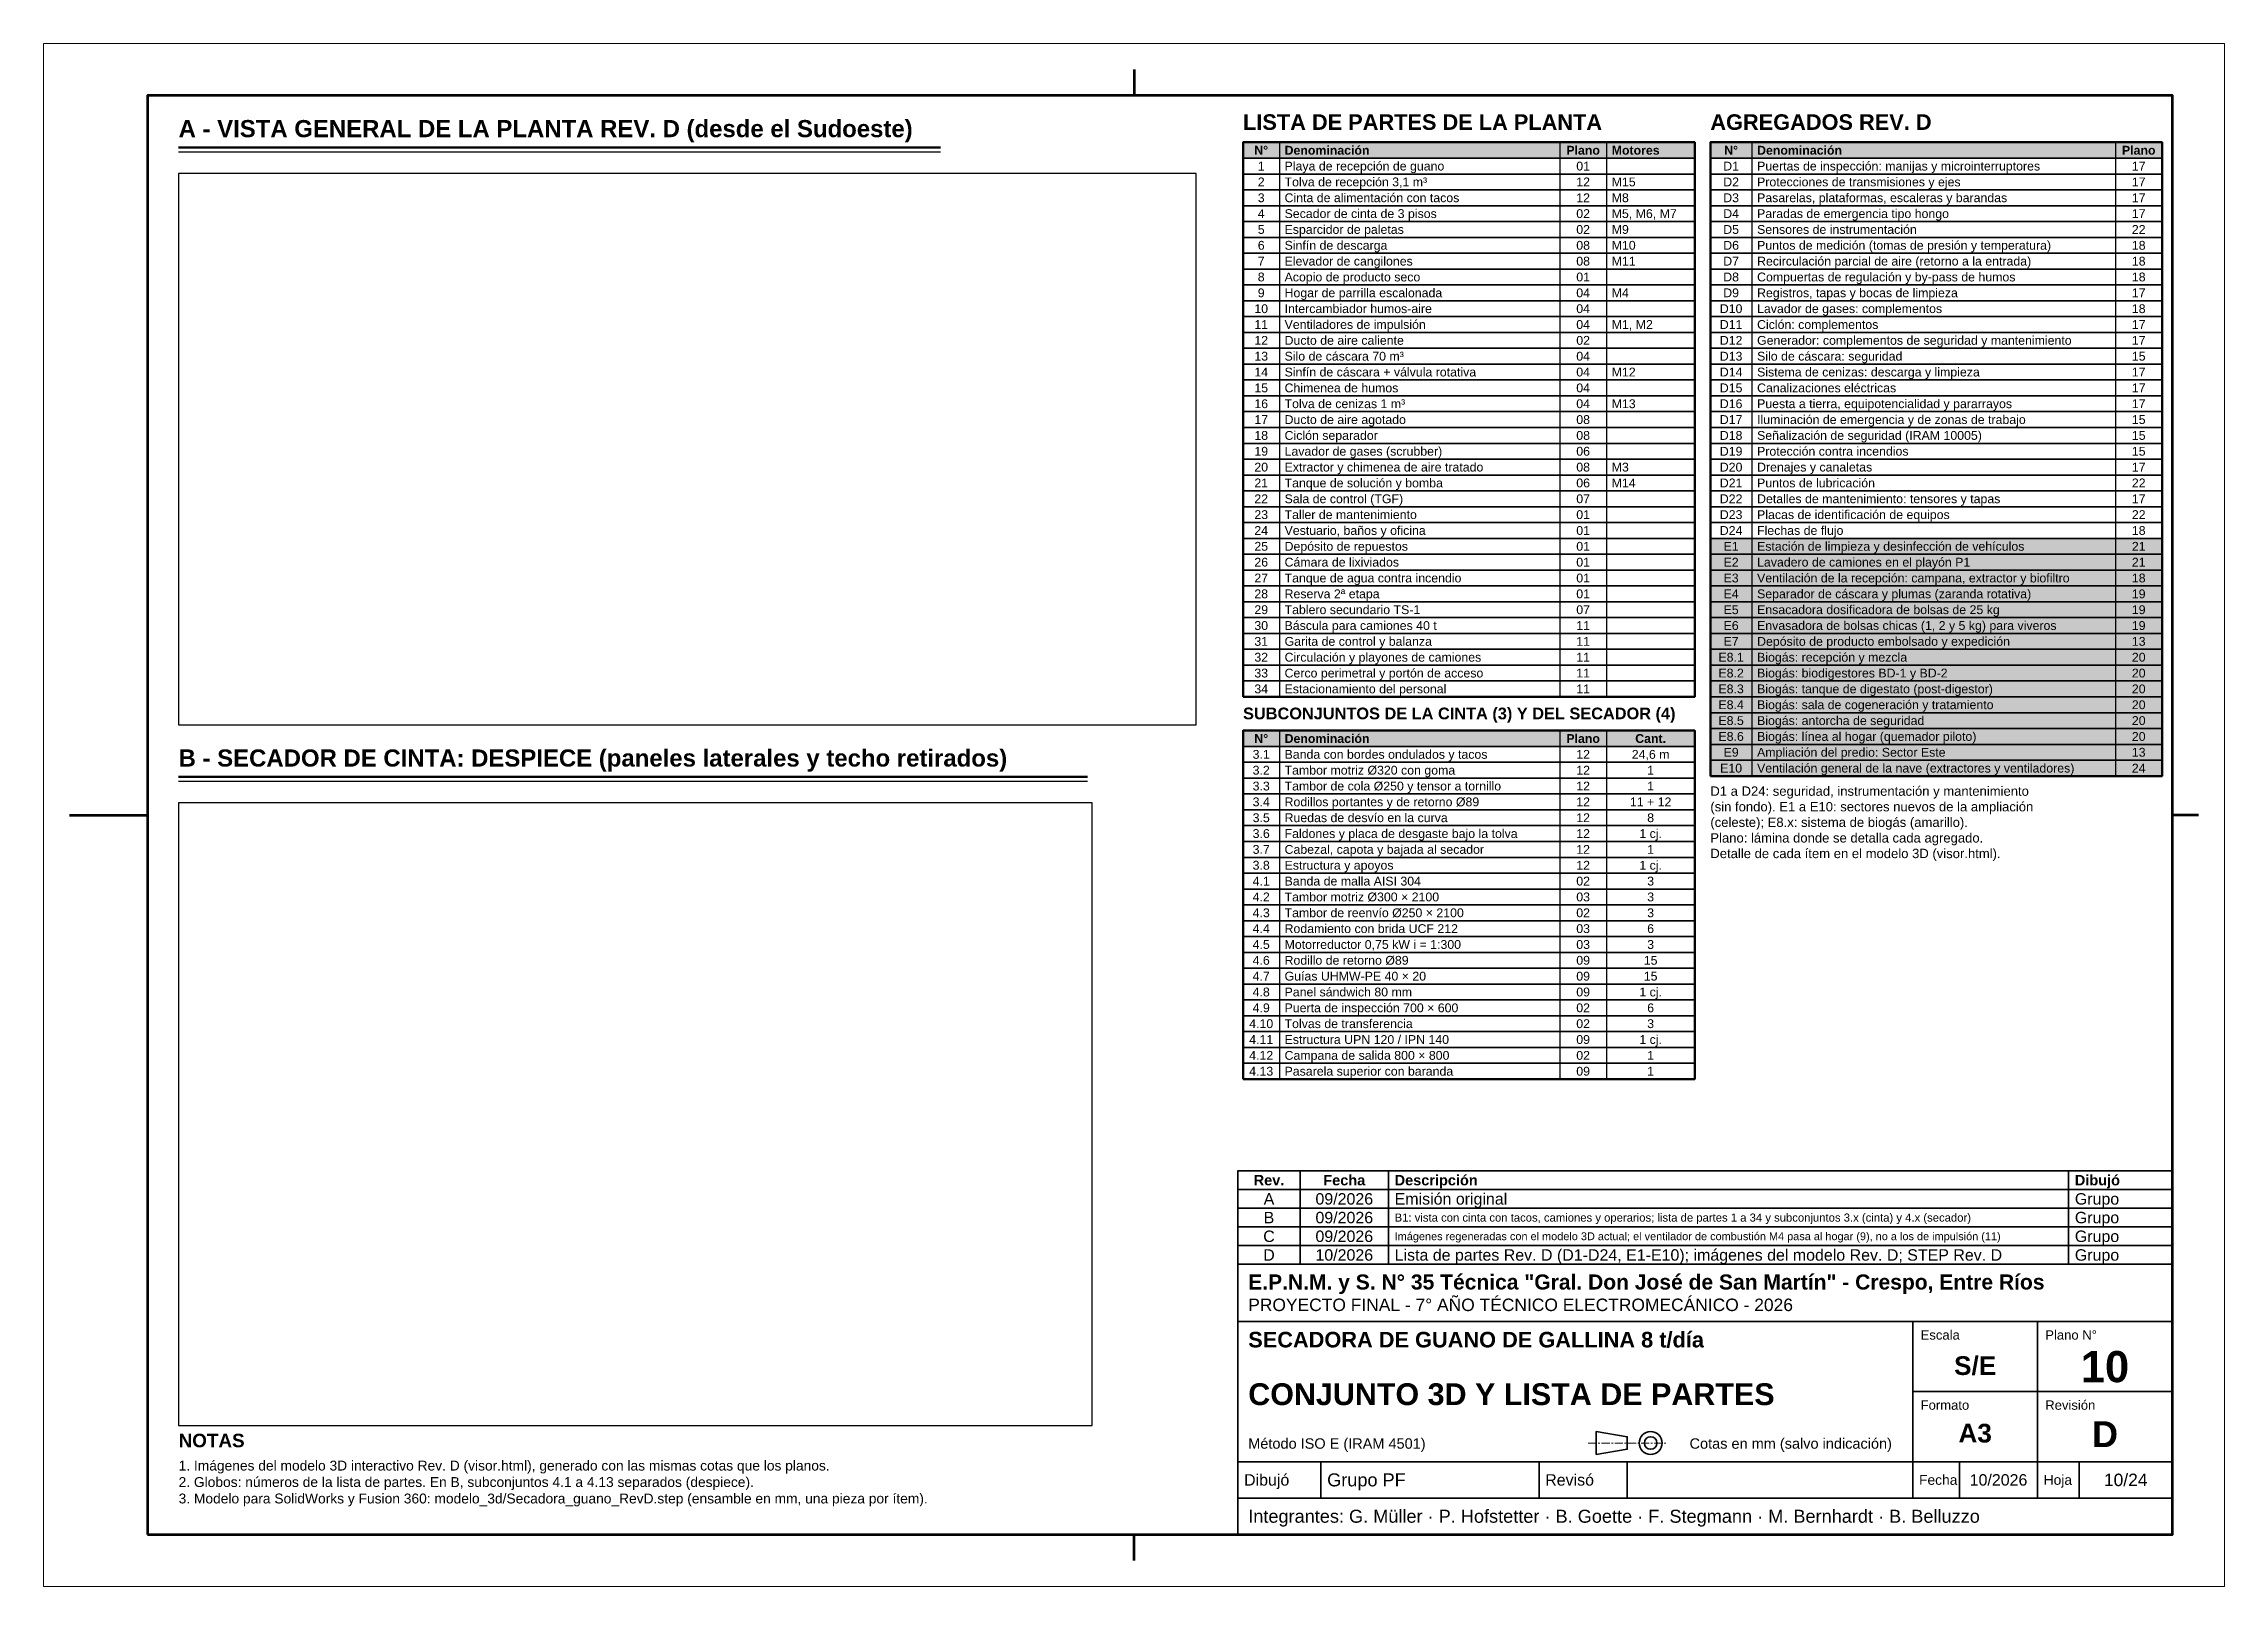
# Model space of a CAD drawing. Header units: millimetres. Extents: x 0 to 420, y 0 to 297.
import ezdxf
from ezdxf.enums import TextEntityAlignment as Align

# ---------------------------------------------------------------- set-up
doc = ezdxf.new("R2010")
doc.units = ezdxf.units.MM
doc.header["$LTSCALE"] = 0.5
doc.linetypes.add('CENTER', pattern=[5.08, 3.175, -0.635, 0.635, -0.635])
for name, color, linetype, lineweight in [('AUXILIAR', 9, 'CONTINUOUS', 13), ('CONTORNO', 7, 'CONTINUOUS', 50), ('EJES', 1, 'CENTER', 18), ('FINO', 7, 'CONTINUOUS', 25), ('HOJA', 8, 'CONTINUOUS', 13), ('RECUADRO', 7, 'CONTINUOUS', 70), ('RELLENO', 9, 'CONTINUOUS', 13), ('ROTULO', 7, 'CONTINUOUS', 35), ('TEXTO', 7, 'CONTINUOUS', 25)]:
    doc.layers.add(name, color=color, linetype=linetype, lineweight=lineweight)
doc.styles.add('NEGRITA', font='arialbd.ttf')
doc.styles.get("Standard").update_dxf_attribs({"font": 'arial.ttf'})
picture_1 = doc.add_image_def('image1.png', size_in_pixel=(2400, 1300))
picture_2 = doc.add_image_def('image2.png', size_in_pixel=(1380, 940))

msp = doc.modelspace()

# ---------------------------------------------------------------- hatches: boundary and pattern name
at = {"layer": 'RELLENO', "true_color": 0xe2e8ee}
for points in [[(231, 274.95), (318, 274.95), (318, 278), (231, 278)], [(321, 274.95), (408, 274.95), (408, 278), (321, 278)], [(231, 161.7), (318, 161.7), (318, 164.75), (231, 164.75)]]:
    msp.add_hatch(color=7, dxfattribs=at).paths.add_polyline_path(points)
at = {"layer": 'RELLENO', "true_color": 0xe8f2fa}
for points in [[(321, 198.7), (408, 198.7), (408, 201.75), (321, 201.75)], [(321, 195.65), (408, 195.65), (408, 198.7), (321, 198.7)], [(321, 192.6), (408, 192.6), (408, 195.65), (321, 195.65)], [(321, 189.55), (408, 189.55), (408, 192.6), (321, 192.6)], [(321, 186.5), (408, 186.5), (408, 189.55), (321, 189.55)], [(321, 183.45), (408, 183.45), (408, 186.5), (321, 186.5)], [(321, 180.4), (408, 180.4), (408, 183.45), (321, 183.45)], [(321, 159.05), (408, 159.05), (408, 162.1), (321, 162.1)], [(321, 156), (408, 156), (408, 159.05), (321, 159.05)]]:
    msp.add_hatch(color=7, dxfattribs=at).paths.add_polyline_path(points)
at = {"layer": 'RELLENO', "true_color": 0xfff6d6}
for points in [[(321, 177.35), (408, 177.35), (408, 180.4), (321, 180.4)], [(321, 174.3), (408, 174.3), (408, 177.35), (321, 177.35)], [(321, 171.25), (408, 171.25), (408, 174.3), (321, 174.3)], [(321, 168.2), (408, 168.2), (408, 171.25), (321, 171.25)], [(321, 165.15), (408, 165.15), (408, 168.2), (321, 168.2)], [(321, 162.1), (408, 162.1), (408, 165.15), (321, 165.15)]]:
    msp.add_hatch(color=7, dxfattribs=at).paths.add_polyline_path(points)

# ---------------------------------------------------------------- linework, layer by layer
at = {"layer": 'CONTORNO'}
for p, q in [((26, 277), (172.718, 277)), ((26, 155.833), (201.032, 155.833))]:
    msp.add_line(p, q, dxfattribs=at)
for points in [[(231, 171.25), (318, 171.25), (318, 278), (231, 278)], [(321, 156), (408, 156), (408, 278), (321, 278)], [(231, 97.65), (318, 97.65), (318, 164.75), (231, 164.75)]]:
    msp.add_lwpolyline(points, close=True, dxfattribs=at)
at = {"layer": 'EJES'}
msp.add_line((297.5, 27.6), (312.5, 27.6), dxfattribs=at)
at = {"layer": 'FINO'}
for p, q in [((238, 278), (238, 171.25)), ((292, 278), (292, 171.25)), ((301, 278), (301, 171.25)), ((329, 278), (329, 156)), ((399, 278), (399, 156)), ((26, 276.2), (172.718, 276.2)), ((238, 164.75), (238, 97.65)), ((292, 164.75), (292, 97.65)), ((301, 164.75), (301, 97.65)), ((26, 155.033), (201.032, 155.033))]:
    msp.add_line(p, q, dxfattribs=at)
for points in [[(231, 274.95), (318, 274.95), (318, 278), (231, 278)], [(321, 274.95), (408, 274.95), (408, 278), (321, 278)], [(231, 271.9), (318, 271.9), (318, 274.95), (231, 274.95)], [(321, 271.9), (408, 271.9), (408, 274.95), (321, 274.95)], [(26, 165.833), (222, 165.833), (222, 272), (26, 272)], [(231, 268.85), (318, 268.85), (318, 271.9), (231, 271.9)], [(231, 265.8), (318, 265.8), (318, 268.85), (231, 268.85)], [(321, 268.85), (408, 268.85), (408, 271.9), (321, 271.9)], [(321, 265.8), (408, 265.8), (408, 268.85), (321, 268.85)], [(231, 262.75), (318, 262.75), (318, 265.8), (231, 265.8)], [(321, 262.75), (408, 262.75), (408, 265.8), (321, 265.8)], [(231, 259.7), (318, 259.7), (318, 262.75), (231, 262.75)], [(321, 259.7), (408, 259.7), (408, 262.75), (321, 262.75)], [(231, 256.65), (318, 256.65), (318, 259.7), (231, 259.7)], [(231, 253.6), (318, 253.6), (318, 256.65), (231, 256.65)], [(321, 256.65), (408, 256.65), (408, 259.7), (321, 259.7)], [(321, 253.6), (408, 253.6), (408, 256.65), (321, 256.65)], [(231, 250.55), (318, 250.55), (318, 253.6), (231, 253.6)], [(321, 250.55), (408, 250.55), (408, 253.6), (321, 253.6)], [(231, 247.5), (318, 247.5), (318, 250.55), (231, 250.55)], [(321, 247.5), (408, 247.5), (408, 250.55), (321, 250.55)], [(231, 244.45), (318, 244.45), (318, 247.5), (231, 247.5)], [(231, 241.4), (318, 241.4), (318, 244.45), (231, 244.45)], [(321, 244.45), (408, 244.45), (408, 247.5), (321, 247.5)], [(321, 241.4), (408, 241.4), (408, 244.45), (321, 244.45)], [(231, 238.35), (318, 238.35), (318, 241.4), (231, 241.4)], [(321, 238.35), (408, 238.35), (408, 241.4), (321, 241.4)], [(231, 235.3), (318, 235.3), (318, 238.35), (231, 238.35)], [(231, 232.25), (318, 232.25), (318, 235.3), (231, 235.3)], [(321, 235.3), (408, 235.3), (408, 238.35), (321, 238.35)], [(321, 232.25), (408, 232.25), (408, 235.3), (321, 235.3)], [(231, 229.2), (318, 229.2), (318, 232.25), (231, 232.25)], [(321, 229.2), (408, 229.2), (408, 232.25), (321, 232.25)], [(231, 226.15), (318, 226.15), (318, 229.2), (231, 229.2)], [(321, 226.15), (408, 226.15), (408, 229.2), (321, 229.2)], [(231, 223.1), (318, 223.1), (318, 226.15), (231, 226.15)], [(231, 220.05), (318, 220.05), (318, 223.1), (231, 223.1)], [(321, 223.1), (408, 223.1), (408, 226.15), (321, 226.15)], [(321, 220.05), (408, 220.05), (408, 223.1), (321, 223.1)], [(231, 217), (318, 217), (318, 220.05), (231, 220.05)], [(321, 217), (408, 217), (408, 220.05), (321, 220.05)], [(231, 213.95), (318, 213.95), (318, 217), (231, 217)], [(321, 213.95), (408, 213.95), (408, 217), (321, 217)], [(231, 210.9), (318, 210.9), (318, 213.95), (231, 213.95)], [(231, 207.85), (318, 207.85), (318, 210.9), (231, 210.9)], [(321, 210.9), (408, 210.9), (408, 213.95), (321, 213.95)], [(321, 207.85), (408, 207.85), (408, 210.9), (321, 210.9)], [(231, 204.8), (318, 204.8), (318, 207.85), (231, 207.85)], [(321, 204.8), (408, 204.8), (408, 207.85), (321, 207.85)], [(231, 201.75), (318, 201.75), (318, 204.8), (231, 204.8)], [(231, 198.7), (318, 198.7), (318, 201.75), (231, 201.75)], [(321, 201.75), (408, 201.75), (408, 204.8), (321, 204.8)], [(321, 198.7), (408, 198.7), (408, 201.75), (321, 201.75)], [(231, 195.65), (318, 195.65), (318, 198.7), (231, 198.7)], [(321, 195.65), (408, 195.65), (408, 198.7), (321, 198.7)], [(231, 192.6), (318, 192.6), (318, 195.65), (231, 195.65)], [(321, 192.6), (408, 192.6), (408, 195.65), (321, 195.65)], [(231, 189.55), (318, 189.55), (318, 192.6), (231, 192.6)], [(231, 186.5), (318, 186.5), (318, 189.55), (231, 189.55)], [(321, 189.55), (408, 189.55), (408, 192.6), (321, 192.6)], [(321, 186.5), (408, 186.5), (408, 189.55), (321, 189.55)], [(231, 183.45), (318, 183.45), (318, 186.5), (231, 186.5)], [(321, 183.45), (408, 183.45), (408, 186.5), (321, 186.5)], [(231, 180.4), (318, 180.4), (318, 183.45), (231, 183.45)], [(321, 180.4), (408, 180.4), (408, 183.45), (321, 183.45)], [(231, 177.35), (318, 177.35), (318, 180.4), (231, 180.4)], [(231, 174.3), (318, 174.3), (318, 177.35), (231, 177.35)], [(321, 177.35), (408, 177.35), (408, 180.4), (321, 180.4)], [(321, 174.3), (408, 174.3), (408, 177.35), (321, 177.35)], [(231, 171.25), (318, 171.25), (318, 174.3), (231, 174.3)], [(321, 171.25), (408, 171.25), (408, 174.3), (321, 174.3)], [(321, 168.2), (408, 168.2), (408, 171.25), (321, 171.25)], [(321, 165.15), (408, 165.15), (408, 168.2), (321, 168.2)], [(231, 161.7), (318, 161.7), (318, 164.75), (231, 164.75)], [(321, 162.1), (408, 162.1), (408, 165.15), (321, 165.15)], [(231, 158.65), (318, 158.65), (318, 161.7), (231, 161.7)], [(321, 159.05), (408, 159.05), (408, 162.1), (321, 162.1)], [(231, 155.6), (318, 155.6), (318, 158.65), (231, 158.65)], [(231, 152.55), (318, 152.55), (318, 155.6), (231, 155.6)], [(321, 156), (408, 156), (408, 159.05), (321, 159.05)], [(231, 149.5), (318, 149.5), (318, 152.55), (231, 152.55)], [(26, 31), (201.926, 31), (201.926, 150.833), (26, 150.833)], [(231, 146.45), (318, 146.45), (318, 149.5), (231, 149.5)], [(231, 143.4), (318, 143.4), (318, 146.45), (231, 146.45)], [(231, 140.35), (318, 140.35), (318, 143.4), (231, 143.4)], [(231, 137.3), (318, 137.3), (318, 140.35), (231, 140.35)], [(231, 134.25), (318, 134.25), (318, 137.3), (231, 137.3)], [(231, 131.2), (318, 131.2), (318, 134.25), (231, 134.25)], [(231, 128.15), (318, 128.15), (318, 131.2), (231, 131.2)], [(231, 125.1), (318, 125.1), (318, 128.15), (231, 128.15)], [(231, 122.05), (318, 122.05), (318, 125.1), (231, 125.1)], [(231, 119), (318, 119), (318, 122.05), (231, 122.05)], [(231, 115.95), (318, 115.95), (318, 119), (231, 119)], [(231, 112.9), (318, 112.9), (318, 115.95), (231, 115.95)], [(231, 109.85), (318, 109.85), (318, 112.9), (231, 112.9)], [(231, 106.8), (318, 106.8), (318, 109.85), (231, 109.85)], [(231, 103.75), (318, 103.75), (318, 106.8), (231, 106.8)], [(231, 100.7), (318, 100.7), (318, 103.75), (231, 103.75)], [(231, 97.65), (318, 97.65), (318, 100.7), (231, 100.7)]]:
    msp.add_lwpolyline(points, close=True, dxfattribs=at)
at = {"layer": 'HOJA'}
msp.add_lwpolyline([(0, 0), (420, 0), (420, 297), (0, 297)], close=True, dxfattribs=at)
at = {"layer": 'RECUADRO'}
for p, q in [((210, 292), (210, 287)), ((5, 148.5), (20, 148.5)), ((415, 148.5), (410, 148.5)), ((210, 5), (210, 10))]:
    msp.add_line(p, q, dxfattribs=at)
msp.add_lwpolyline([(20, 10), (410, 10), (410, 287), (20, 287)], close=True, dxfattribs=at)
at = {"layer": 'ROTULO'}
for p, q in [((242, 76.4), (242, 80)), ((259, 76.4), (259, 80)), ((390, 76.4), (390, 80)), ((242, 72.8), (242, 76.4)), ((259, 72.8), (259, 76.4)), ((390, 72.8), (390, 76.4)), ((242, 69.2), (242, 72.8)), ((259, 69.2), (259, 72.8)), ((390, 69.2), (390, 72.8)), ((242, 65.6), (242, 69.2)), ((259, 65.6), (259, 69.2)), ((390, 65.6), (390, 69.2)), ((242, 62), (242, 65.6)), ((259, 62), (259, 65.6)), ((390, 62), (390, 65.6)), ((230, 62), (410, 62)), ((230, 10), (230, 62)), ((230, 51), (410, 51)), ((360, 24), (360, 51)), ((384, 24), (384, 51)), ((360, 37.5), (410, 37.5)), ((230, 24), (410, 24)), ((246, 17), (246, 24)), ((288, 17), (288, 24)), ((305, 17), (305, 24)), ((360, 17), (360, 24)), ((369, 17), (369, 24)), ((384, 17), (384, 24)), ((392, 17), (392, 24)), ((230, 17), (410, 17))]:
    msp.add_line(p, q, dxfattribs=at)
for points in [[(230, 76.4), (410, 76.4), (410, 80), (230, 80)], [(230, 72.8), (410, 72.8), (410, 76.4), (230, 76.4)], [(230, 69.2), (410, 69.2), (410, 72.8), (230, 72.8)], [(230, 65.6), (410, 65.6), (410, 69.2), (230, 69.2)], [(230, 62), (410, 62), (410, 65.6), (230, 65.6)], [(299, 25.4), (305, 26.4), (305, 28.8), (299, 29.8)]]:
    msp.add_lwpolyline(points, close=True, dxfattribs=at)
for radius in [2.2, 1.2]:
    msp.add_circle((309.5, 27.6), radius, dxfattribs=at)

# ---------------------------------------------------------------- texts
at = {"layer": 'ROTULO', "style": 'NEGRITA'}
for s, height, p in [('Rev.', 2, (236, 78.2)), ('Fecha', 2, (250.5, 78.2)), ('S/E', 3.6, (372, 42.5)), ('10', 6, (397, 42.3)), ('A3', 3.6, (372, 29.5)), ('D', 5, (397, 29.3))]:
    msp.add_text(s, height=height, dxfattribs=at).set_placement(p, align=Align.MIDDLE_CENTER)
at = {"layer": 'ROTULO'}
for s, height, p in [('A', 2.2, (236, 74.6)), ('09/2026', 2.2, (250.5, 74.6)), ('B', 2.2, (236, 71)), ('09/2026', 2.2, (250.5, 71)), ('C', 2.2, (236, 67.4)), ('09/2026', 2.2, (250.5, 67.4)), ('D', 2.2, (236, 63.8)), ('10/2026', 2.2, (250.5, 63.8)), ('10/2026', 2.2, (376.5, 20.5)), ('10/24', 2.4, (401, 20.5))]:
    msp.add_text(s, height=height, dxfattribs=at).set_placement(p, align=Align.MIDDLE_CENTER)
at = {"layer": 'ROTULO', "style": 'NEGRITA'}
for s, height, p in [('Descripción', 2, (260.2, 78.2)), ('Dibujó', 2, (391.2, 78.2)), ('E.P.N.M. y S. N° 35 Técnica "Gral. Don José de San Martín" - Crespo, Entre Ríos', 2.9, (232, 58.6)), ('SECADORA DE GUANO DE GALLINA 8 t/día', 3, (232, 47.5)), ('CONJUNTO 3D Y LISTA DE PARTES', 4.2, (232, 37))]:
    msp.add_text(s, height=height, dxfattribs=at).set_placement(p, align=Align.MIDDLE_LEFT)
at = {"layer": 'ROTULO'}
for s, height, p in [('Emisión original', 2.2, (260.2, 74.6)), ('Grupo', 2.2, (391.2, 74.6)), ('B1: vista con cinta con tacos, camiones y operarios; lista de partes 1 a 34 y subconjuntos 3.x (cinta) y 4.x (secador)', 1.55569, (260.2, 71)), ('Grupo', 2.2, (391.2, 71)), ('Imágenes regeneradas con el modelo 3D actual; el ventilador de combustión M4 pasa al hogar (9), no a los de impulsión (11)', 1.504684, (260.2, 67.4)), ('Grupo', 2.2, (391.2, 67.4)), ('Lista de partes Rev. D (D1-D24, E1-E10); imágenes del modelo Rev. D; STEP Rev. D', 2.2, (260.2, 63.8)), ('Grupo', 2.2, (391.2, 63.8)), ('PROYECTO FINAL - 7° AÑO TÉCNICO ELECTROMECÁNICO - 2026', 2.4, (232, 54.2)), ('Método ISO E (IRAM 4501)', 2, (232, 27.5)), ('Cotas en mm (salvo indicación)', 2, (317, 27.5)), ('Dibujó', 2.2, (231.2, 20.5)), ('Grupo PF', 2.5, (247.2, 20.5)), ('Revisó', 2.2, (289.2, 20.5)), ('Fecha', 1.9, (361.2, 20.5)), ('Hoja', 1.9, (385.2, 20.5)), ('Integrantes: G. Müller · P. Hofstetter · B. Goette · F. Stegmann · M. Bernhardt · B. Belluzzo', 2.5, (232, 13.5))]:
    msp.add_text(s, height=height, dxfattribs=at).set_placement(p, align=Align.MIDDLE_LEFT)
for s, p in [('Escala', (361.5, 49.3)), ('Plano N°', (385.5, 49.3)), ('Formato', (361.5, 35.8)), ('Revisión', (385.5, 35.8))]:
    msp.add_text(s, height=1.8, dxfattribs=at).set_placement(p, align=Align.TOP_LEFT)
at = {"layer": 'TEXTO', "style": 'NEGRITA'}
for s, height, p in [('A - VISTA GENERAL DE LA PLANTA REV. D (desde el Sudoeste)', 3.3, (26, 278)), ('LISTA DE PARTES DE LA PLANTA', 3, (231, 279.5)), ('AGREGADOS REV. D', 3, (321, 279.5)), ('SUBCONJUNTOS DE LA CINTA (3) Y DEL SECADOR (4)', 2.25, (231, 166.25)), ('B - SECADOR DE CINTA: DESPIECE (paneles laterales y techo retirados)', 3.3, (26, 156.833)), ('NOTAS', 2.6, (26, 26))]:
    msp.add_text(s, height=height, dxfattribs=at).set_placement(p, align=Align.BOTTOM_LEFT)
for s, p in [('N°', (234.5, 276.475)), ('Plano', (296.5, 276.475)), ('N°', (325, 276.475)), ('Plano', (403.5, 276.475)), ('N°', (234.5, 163.225)), ('Plano', (296.5, 163.225)), ('Cant.', (309.5, 163.225))]:
    msp.add_text(s, height=1.7, dxfattribs=at).set_placement(p, align=Align.MIDDLE_CENTER)
for s, p in [('Denominación', (239, 276.475)), ('Motores', (302, 276.475)), ('Denominación', (330, 276.475)), ('Denominación', (239, 163.225))]:
    msp.add_text(s, height=1.7, dxfattribs=at).set_placement(p, align=Align.MIDDLE_LEFT)
at = {"layer": 'TEXTO'}
for s, p in [('1', (234.5, 273.425)), ('01', (296.5, 273.425)), ('D1', (325, 273.425)), ('17', (403.5, 273.425)), ('2', (234.5, 270.375)), ('12', (296.5, 270.375)), ('D2', (325, 270.375)), ('17', (403.5, 270.375)), ('4', (234.5, 264.275)), ('3', (234.5, 267.325)), ('02', (296.5, 264.275)), ('12', (296.5, 267.325)), ('D3', (325, 267.325)), ('D4', (325, 264.275)), ('17', (403.5, 267.325)), ('17', (403.5, 264.275)), ('5', (234.5, 261.225)), ('02', (296.5, 261.225)), ('D5', (325, 261.225)), ('22', (403.5, 261.225)), ('6', (234.5, 258.175)), ('08', (296.5, 258.175)), ('D6', (325, 258.175)), ('18', (403.5, 258.175)), ('8', (234.5, 252.075)), ('7', (234.5, 255.125)), ('08', (296.5, 255.125)), ('01', (296.5, 252.075)), ('D7', (325, 255.125)), ('D8', (325, 252.075)), ('18', (403.5, 255.125)), ('18', (403.5, 252.075)), ('9', (234.5, 249.025)), ('04', (296.5, 249.025)), ('D9', (325, 249.025)), ('17', (403.5, 249.025)), ('10', (234.5, 245.975)), ('11', (234.5, 242.925)), ('04', (296.5, 245.975)), ('04', (296.5, 242.925)), ('D10', (325, 245.975)), ('D11', (325, 242.925)), ('18', (403.5, 245.975)), ('17', (403.5, 242.925)), ('12', (234.5, 239.875)), ('02', (296.5, 239.875)), ('D12', (325, 239.875)), ('17', (403.5, 239.875)), ('13', (234.5, 236.825)), ('04', (296.5, 236.825)), ('D13', (325, 236.825)), ('15', (403.5, 236.825)), ('14', (234.5, 233.775)), ('15', (234.5, 230.725)), ('04', (296.5, 233.775)), ('04', (296.5, 230.725)), ('D14', (325, 233.775)), ('D15', (325, 230.725)), ('17', (403.5, 233.775)), ('17', (403.5, 230.725)), ('16', (234.5, 227.675)), ('04', (296.5, 227.675)), ('D16', (325, 227.675)), ('17', (403.5, 227.675)), ('17', (234.5, 224.625)), ('08', (296.5, 224.625)), ('D17', (325, 224.625)), ('15', (403.5, 224.625)), ('18', (234.5, 221.575)), ('19', (234.5, 218.525)), ('08', (296.5, 221.575)), ('06', (296.5, 218.525)), ('D18', (325, 221.575)), ('D19', (325, 218.525)), ('15', (403.5, 221.575)), ('15', (403.5, 218.525)), ('20', (234.5, 215.475)), ('08', (296.5, 215.475)), ('D20', (325, 215.475)), ('17', (403.5, 215.475)), ('21', (234.5, 212.425)), ('22', (234.5, 209.375)), ('06', (296.5, 212.425)), ('07', (296.5, 209.375)), ('D21', (325, 212.425)), ('D22', (325, 209.375)), ('22', (403.5, 212.425)), ('17', (403.5, 209.375)), ('23', (234.5, 206.325)), ('01', (296.5, 206.325)), ('D23', (325, 206.325)), ('22', (403.5, 206.325)), ('24', (234.5, 203.275)), ('01', (296.5, 203.275)), ('D24', (325, 203.275)), ('18', (403.5, 203.275)), ('25', (234.5, 200.225)), ('26', (234.5, 197.175)), ('01', (296.5, 200.225)), ('01', (296.5, 197.175)), ('E1', (325, 200.225)), ('E2', (325, 197.175)), ('21', (403.5, 200.225)), ('21', (403.5, 197.175)), ('27', (234.5, 194.125)), ('01', (296.5, 194.125)), ('E3', (325, 194.125)), ('18', (403.5, 194.125)), ('28', (234.5, 191.075)), ('01', (296.5, 191.075)), ('E4', (325, 191.075)), ('19', (403.5, 191.075)), ('30', (234.5, 184.975)), ('29', (234.5, 188.025)), ('07', (296.5, 188.025)), ('11', (296.5, 184.975)), ('E5', (325, 188.025)), ('E6', (325, 184.975)), ('19', (403.5, 188.025)), ('19', (403.5, 184.975)), ('31', (234.5, 181.925)), ('11', (296.5, 181.925)), ('E7', (325, 181.925)), ('13', (403.5, 181.925)), ('32', (234.5, 178.875)), ('33', (234.5, 175.825)), ('11', (296.5, 178.875)), ('11', (296.5, 175.825)), ('E8.1', (325, 178.875)), ('E8.2', (325, 175.825)), ('20', (403.5, 178.875)), ('20', (403.5, 175.825)), ('34', (234.5, 172.775)), ('11', (296.5, 172.775)), ('E8.3', (325, 172.775)), ('20', (403.5, 172.775)), ('E8.4', (325, 169.725)), ('20', (403.5, 169.725)), ('E8.5', (325, 166.675)), ('E8.6', (325, 163.625)), ('20', (403.5, 166.675)), ('20', (403.5, 163.625)), ('3.1', (234.5, 160.175)), ('12', (296.5, 160.175)), ('24,6 m', (309.5, 160.175)), ('E9', (325, 160.575)), ('13', (403.5, 160.575)), ('3.2', (234.5, 157.125)), ('12', (296.5, 157.125)), ('1', (309.5, 157.125)), ('E10', (325, 157.525)), ('24', (403.5, 157.525)), ('3.3', (234.5, 154.075)), ('3.4', (234.5, 151.025)), ('12', (296.5, 154.075)), ('12', (296.5, 151.025)), ('11 + 12', (309.5, 151.025)), ('1', (309.5, 154.075)), ('3.5', (234.5, 147.975)), ('12', (296.5, 147.975)), ('8', (309.5, 147.975)), ('3.6', (234.5, 144.925)), ('12', (296.5, 144.925)), ('1 cj.', (309.5, 144.925)), ('3.7', (234.5, 141.875)), ('3.8', (234.5, 138.825)), ('12', (296.5, 141.875)), ('12', (296.5, 138.825)), ('1 cj.', (309.5, 138.825)), ('1', (309.5, 141.875)), ('4.1', (234.5, 135.775)), ('02', (296.5, 135.775)), ('3', (309.5, 135.775)), ('4.2', (234.5, 132.725)), ('4.3', (234.5, 129.675)), ('03', (296.5, 132.725)), ('02', (296.5, 129.675)), ('3', (309.5, 132.725)), ('3', (309.5, 129.675)), ('4.4', (234.5, 126.625)), ('03', (296.5, 126.625)), ('6', (309.5, 126.625)), ('4.5', (234.5, 123.575)), ('03', (296.5, 123.575)), ('3', (309.5, 123.575)), ('4.6', (234.5, 120.525)), ('4.7', (234.5, 117.475)), ('09', (296.5, 120.525)), ('09', (296.5, 117.475)), ('15', (309.5, 120.525)), ('15', (309.5, 117.475)), ('4.8', (234.5, 114.425)), ('09', (296.5, 114.425)), ('1 cj.', (309.5, 114.425)), ('4.10', (234.5, 108.325)), ('4.9', (234.5, 111.375)), ('02', (296.5, 111.375)), ('02', (296.5, 108.325)), ('3', (309.5, 108.325)), ('6', (309.5, 111.375)), ('4.11', (234.5, 105.275)), ('09', (296.5, 105.275)), ('1 cj.', (309.5, 105.275)), ('4.12', (234.5, 102.225)), ('02', (296.5, 102.225)), ('1', (309.5, 102.225)), ('4.13', (234.5, 99.175)), ('09', (296.5, 99.175)), ('1', (309.5, 99.175))]:
    msp.add_text(s, height=1.7, dxfattribs=at).set_placement(p, align=Align.MIDDLE_CENTER)
for s, p in [('Playa de recepción de guano', (239, 273.425)), ('Puertas de inspección: manijas y microinterruptores', (330, 273.425)), ('Tolva de recepción 3,1 m³', (239, 270.375)), ('M15', (302, 270.375)), ('Protecciones de transmisiones y ejes', (330, 270.375)), ('Secador de cinta de 3 pisos', (239, 264.275)), ('Cinta de alimentación con tacos', (239, 267.325)), ('M8', (302, 267.325)), ('M5, M6, M7', (302, 264.275)), ('Pasarelas, plataformas, escaleras y barandas', (330, 267.325)), ('Paradas de emergencia tipo hongo', (330, 264.275)), ('Esparcidor de paletas', (239, 261.225)), ('M9', (302, 261.225)), ('Sensores de instrumentación', (330, 261.225)), ('Sinfín de descarga', (239, 258.175)), ('M10', (302, 258.175)), ('Puntos de medición (tomas de presión y temperatura)', (330, 258.175)), ('Acopio de producto seco', (239, 252.075)), ('Elevador de cangilones', (239, 255.125)), ('M11', (302, 255.125)), ('Compuertas de regulación y by-pass de humos', (330, 252.075)), ('Recirculación parcial de aire (retorno a la entrada)', (330, 255.125)), ('Hogar de parrilla escalonada', (239, 249.025)), ('M4', (302, 249.025)), ('Registros, tapas y bocas de limpieza', (330, 249.025)), ('Ventiladores de impulsión', (239, 242.925)), ('Intercambiador humos-aire', (239, 245.975)), ('M1, M2', (302, 242.925)), ('Ciclón: complementos', (330, 242.925)), ('Lavador de gases: complementos', (330, 245.975)), ('Ducto de aire caliente', (239, 239.875)), ('Generador: complementos de seguridad y mantenimiento', (330, 239.875)), ('Silo de cáscara 70 m³', (239, 236.825)), ('Silo de cáscara: seguridad', (330, 236.825)), ('Sinfín de cáscara + válvula rotativa', (239, 233.775)), ('Chimenea de humos', (239, 230.725)), ('M12', (302, 233.775)), ('Sistema de cenizas: descarga y limpieza', (330, 233.775)), ('Canalizaciones eléctricas', (330, 230.725)), ('Tolva de cenizas 1 m³', (239, 227.675)), ('M13', (302, 227.675)), ('Puesta a tierra, equipotencialidad y pararrayos', (330, 227.675)), ('Ducto de aire agotado', (239, 224.625)), ('Iluminación de emergencia y de zonas de trabajo', (330, 224.625)), ('Ciclón separador', (239, 221.575)), ('Lavador de gases (scrubber)', (239, 218.525)), ('Señalización de seguridad (IRAM 10005)', (330, 221.575)), ('Protección contra incendios', (330, 218.525)), ('Extractor y chimenea de aire tratado', (239, 215.475)), ('M3', (302, 215.475)), ('Drenajes y canaletas', (330, 215.475)), ('Tanque de solución y bomba', (239, 212.425)), ('Sala de control (TGF)', (239, 209.375)), ('M14', (302, 212.425)), ('Puntos de lubricación', (330, 212.425)), ('Detalles de mantenimiento: tensores y tapas', (330, 209.375)), ('Taller de mantenimiento', (239, 206.325)), ('Placas de identificación de equipos', (330, 206.325)), ('Vestuario, baños y oficina', (239, 203.275)), ('Flechas de flujo', (330, 203.275)), ('Cámara de lixiviados', (239, 197.175)), ('Depósito de repuestos', (239, 200.225)), ('Estación de limpieza y desinfección de vehículos', (330, 200.225)), ('Lavadero de camiones en el playón P1', (330, 197.175)), ('Tanque de agua contra incendio', (239, 194.125)), ('Ventilación de la recepción: campana, extractor y biofiltro', (330, 194.125)), ('Reserva 2ª etapa', (239, 191.075)), ('Separador de cáscara y plumas (zaranda rotativa)', (330, 191.075)), ('Tablero secundario TS-1', (239, 188.025)), ('Báscula para camiones 40 t', (239, 184.975)), ('Ensacadora dosificadora de bolsas de 25 kg', (330, 188.025)), ('Envasadora de bolsas chicas (1, 2 y 5 kg) para viveros', (330, 184.975)), ('Garita de control y balanza', (239, 181.925)), ('Depósito de producto embolsado y expedición', (330, 181.925)), ('Circulación y playones de camiones', (239, 178.875)), ('Cerco perimetral y portón de acceso', (239, 175.825)), ('Biogás: recepción y mezcla', (330, 178.875)), ('Biogás: biodigestores BD-1 y BD-2', (330, 175.825)), ('Estacionamiento del personal', (239, 172.775)), ('Biogás: tanque de digestato (post-digestor)', (330, 172.775)), ('Biogás: sala de cogeneración y tratamiento', (330, 169.725)), ('Biogás: antorcha de seguridad', (330, 166.675)), ('Biogás: línea al hogar (quemador piloto)', (330, 163.625)), ('Banda con bordes ondulados y tacos', (239, 160.175)), ('Ampliación del predio: Sector Este', (330, 160.575)), ('Tambor motriz Ø320 con goma', (239, 157.125)), ('Ventilación general de la nave (extractores y ventiladores)', (330, 157.525)), ('Tambor de cola Ø250 y tensor a tornillo', (239, 154.075)), ('Rodillos portantes y de retorno Ø89', (239, 151.025)), ('Ruedas de desvío en la curva', (239, 147.975)), ('Cabezal, capota y bajada al secador', (239, 141.875)), ('Faldones y placa de desgaste bajo la tolva', (239, 144.925)), ('Estructura y apoyos', (239, 138.825)), ('Banda de malla AISI 304', (239, 135.775)), ('Tambor motriz Ø300 × 2100', (239, 132.725)), ('Tambor de reenvío Ø250 × 2100', (239, 129.675)), ('Rodamiento con brida UCF 212', (239, 126.625)), ('Motorreductor 0,75 kW i = 1:300', (239, 123.575)), ('Guías UHMW-PE 40 × 20', (239, 117.475)), ('Rodillo de retorno Ø89', (239, 120.525)), ('Panel sándwich 80 mm', (239, 114.425)), ('Tolvas de transferencia', (239, 108.325)), ('Puerta de inspección 700 × 600', (239, 111.375)), ('Estructura UPN 120 / IPN 140', (239, 105.275)), ('Campana de salida 800 × 800', (239, 102.225)), ('Pasarela superior con baranda', (239, 99.175))]:
    msp.add_text(s, height=1.7, dxfattribs=at).set_placement(p, align=Align.MIDDLE_LEFT)
at = {"layer": 'TEXTO', "attachment_point": 1}
for s, insert, char_height in [('D1 a D24: seguridad, instrumentación y mantenimiento\\P(sin fondo). E1 a E10: sectores nuevos de la ampliación\\P(celeste); E8.x: sistema de biogás (amarillo).\\PPlano: lámina donde se detalla cada agregado.\\PDetalle de cada ítem en el modelo 3D (visor.html).', (321, 154), 1.8), ('1. Imágenes del modelo 3D interactivo Rev. D (visor.html), generado con las mismas cotas que los planos.\\P2. Globos: números de la lista de partes. En B, subconjuntos 4.1 a 4.13 separados (despiece).\\P3. Modelo para SolidWorks y Fusion 360: modelo_3d/Secadora_guano_RevD.step (ensamble en mm, una pieza por ítem).', (26, 24.2), 1.9)]:
    msp.add_mtext(s, dxfattribs=dict(at, insert=insert, char_height=char_height))

# ---------------------------------------------------------------- pictures from other files: only their frames are drawn
at = {"layer": 'AUXILIAR'}
image = msp.add_image(picture_1, insert=(26, 165.833), size_in_units=(196, 106.167), dxfattribs=at)
image = msp.add_image(picture_2, insert=(26, 31), size_in_units=(175.926, 119.833), dxfattribs=at)

doc.saveas('drawing.dxf')
